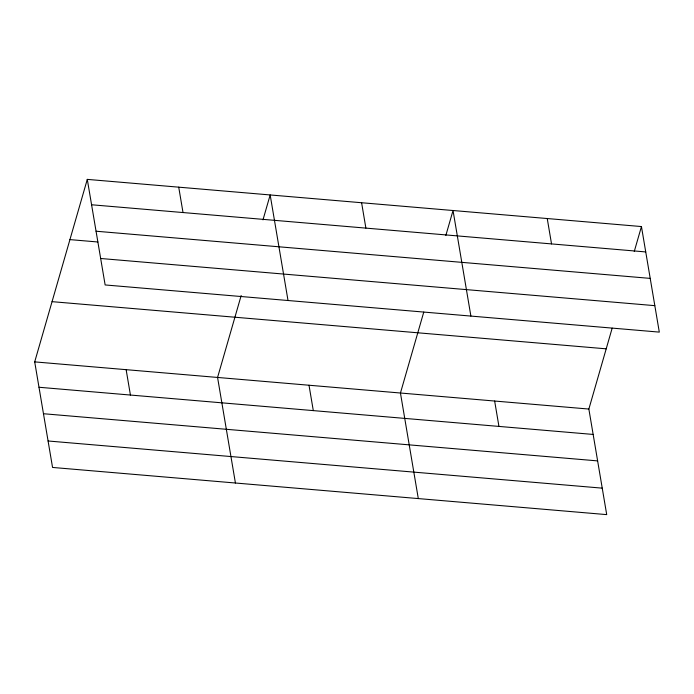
<?xml version="1.0" encoding="UTF-8"?>
<svg xmlns="http://www.w3.org/2000/svg" width="694" height="694" viewBox="0 0 694 694"><rect width="100%" height="100%" fill="white"/><g stroke="black" fill="none" stroke-linecap="round" stroke-linejoin="round"><path stroke-width="1.04" d="M612.169 328.149L588.859 409.052L606.712 514.618L52.553 467.444L34.7 361.886L87.288 179.382L641.447 226.556L659.3 332.114L105.141 284.948L87.288 179.382M241.182 295.505L217.569 377.449L235.422 483.015M262.983 219.868L270.166 194.953L288.019 300.511M423.756 312.109L400.447 393.021L418.3 498.578M445.852 235.439L453.035 210.516L470.888 316.074M634.264 251.471L641.447 226.556M91.582 204.765L645.741 251.931M96.058 231.223L650.217 278.389M69.938 239.612L97.906 241.989M100.665 258.489L654.824 305.655M52.059 301.656L606.209 348.83M34.7 361.886L588.859 409.052M38.994 387.261L593.144 434.435M43.47 413.728L597.621 460.894M48.077 440.985L602.236 488.151M547.236 218.532L551.53 243.915M494.649 401.037L498.943 426.411M361.6 202.735L365.885 228.109M309.004 385.231L313.298 410.614M178.722 187.163L183.016 212.546M126.135 369.668L130.429 395.042"/></g></svg>
